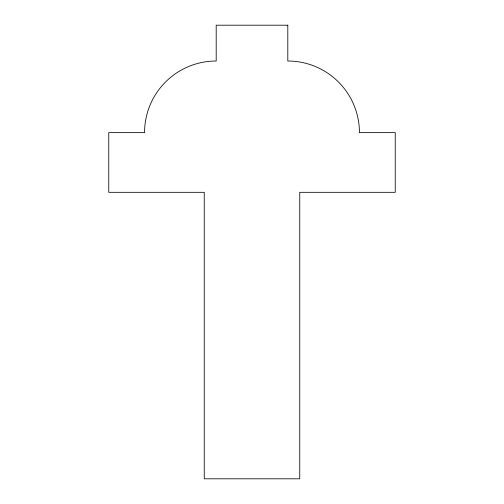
<?xml version="1.0" encoding="UTF-8"?>
<svg xmlns="http://www.w3.org/2000/svg" width="504" height="504" viewBox="0 0 504 504"><rect width="100%" height="100%" fill="white"/><g stroke="black" fill="none" stroke-linecap="round" stroke-linejoin="round"><path stroke-width="0.76" d="M287.809 25.2L216.191 25.2L216.191 61.009A71.618 71.618 0 0 0 144.566 132.634L108.757 132.634L108.757 192.314L204.252 192.314L204.252 478.8L299.748 478.8L299.748 192.314L395.243 192.314L395.243 132.634L359.434 132.634A71.618 71.618 0 0 0 287.809 61.009L287.809 25.2"/></g></svg>
